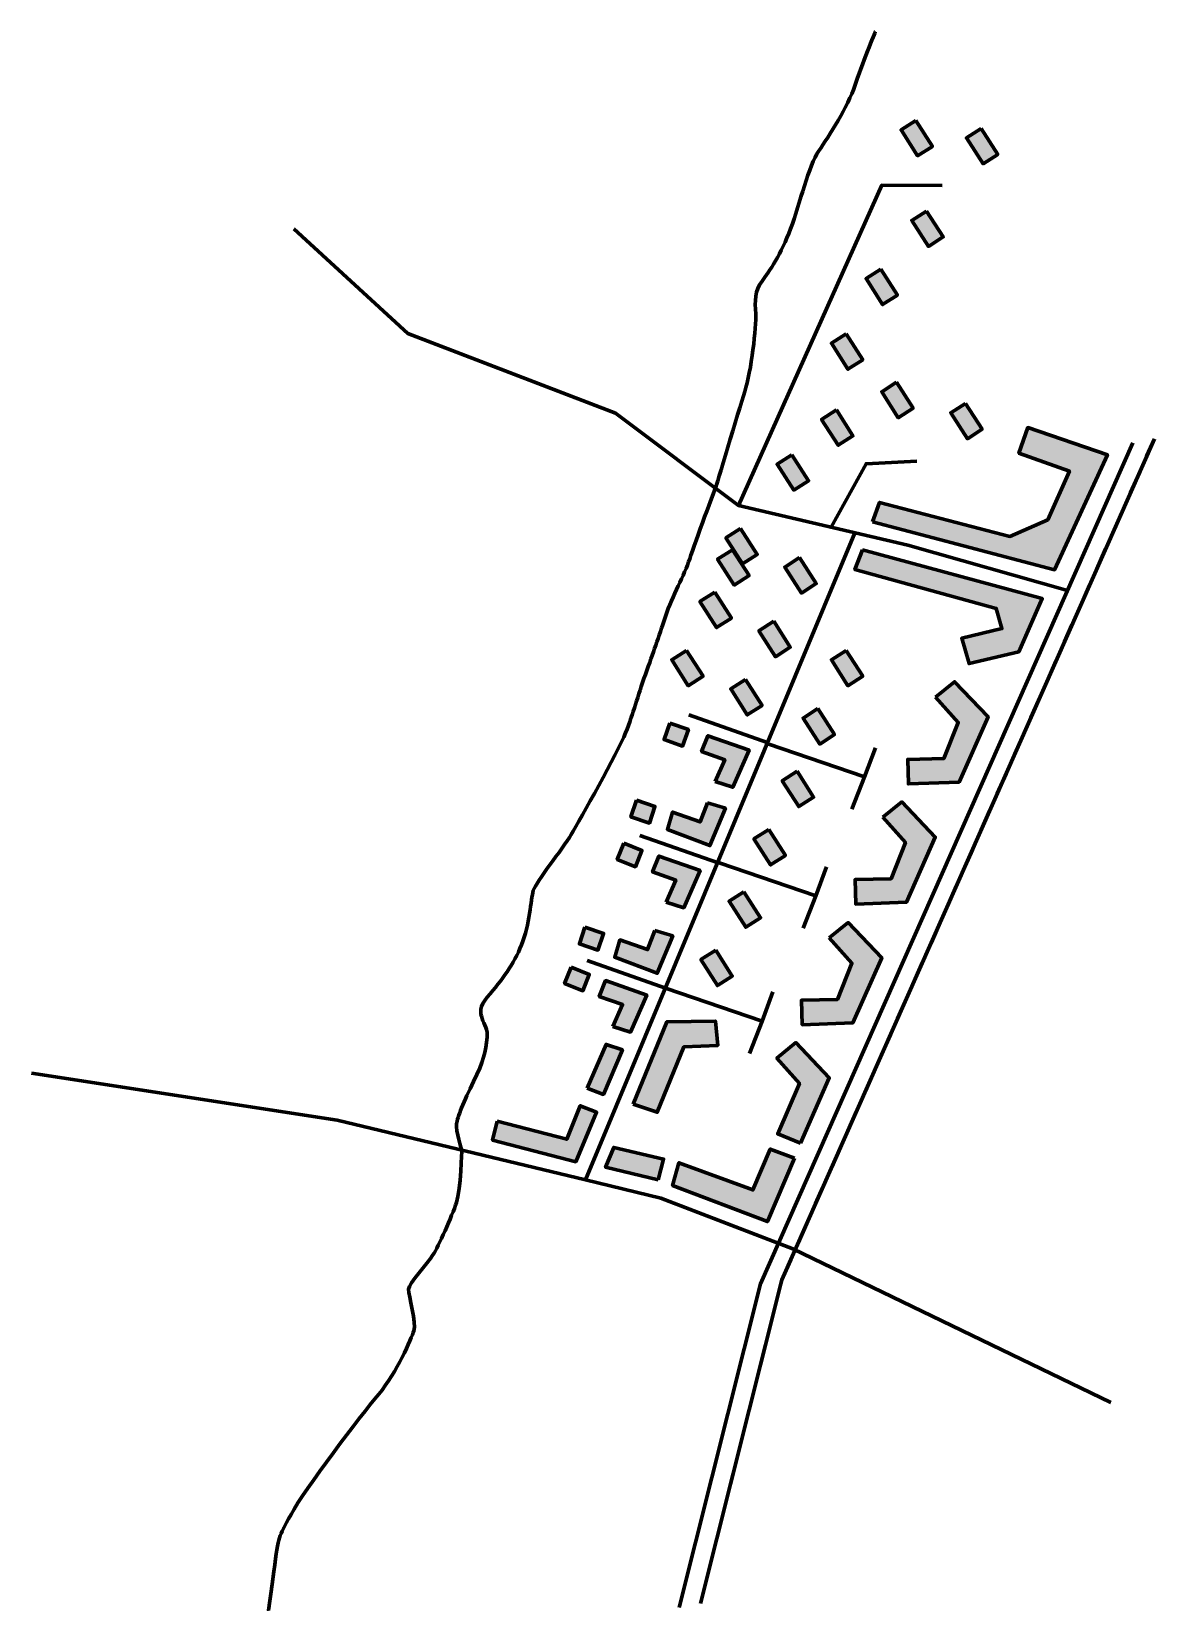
# Model space of a CAD drawing. Header units: inches. Extents: x 0 to 219, y -51 to 257.
import ezdxf

# ---------------------------------------------------------------- set-up
doc = ezdxf.new("R2010")
doc.units = ezdxf.units.IN
doc.header["$MEASUREMENT"] = 0
doc.linetypes.add('AI-Linetype-1', pattern=[23.988889, 4.233333, -3.527778, 4.233333, -4.233333, 3.527778, -4.233333])
for name, color, linetype in [('Radat', 7, 'Continuous'), ('Talot', 7, 'Continuous'), ('Tiet', 7, 'Continuous')]:
    doc.layers.add(name, color=color, linetype=linetype)

# ---------------------------------------------------------------- blocks, each defined once
blk = doc.blocks.new('block 2')
at = {"layer": 'Tiet', "color": 179, "lineweight": 211, "true_color": 0x1d1d1b}
for points in [[(144.64, 69.5), (142.52, 63.79), (123.66, 70.24)], [(140.05, 57.5), (142.52, 63.79)]]:
    blk.add_lwpolyline(points, dxfattribs=at)
blk = doc.blocks.new('block 3')
at = {"layer": 'Tiet', "color": 179, "lineweight": 211, "true_color": 0x1d1d1b}
for points in [[(155.13, 93.91), (153.01, 88.2), (134.15, 94.65)], [(150.54, 81.92), (153.01, 88.2)]]:
    blk.add_lwpolyline(points, dxfattribs=at)
blk = doc.blocks.new('block 4')
at = {"layer": 'Tiet', "color": 179, "lineweight": 211, "true_color": 0x1d1d1b}
for points in [[(164.63, 117.11), (162.51, 111.41), (143.66, 117.86)], [(160.04, 105.12), (162.51, 111.41)]]:
    blk.add_lwpolyline(points, dxfattribs=at)
blk = doc.blocks.new('block 5')
at = {"layer": 'Radat', "color": 179, "lineweight": 211, "true_color": 0x1d1d1b}
blk.add_lwpolyline([(130.54, -49.81), (146.41, 13.35), (219.08, 177.39)], dxfattribs=at)
at = {"layer": 'Radat', "color": 178, "linetype": 'AI-Linetype-1', "lineweight": 211, "true_color": 0x000000}
blk.add_lwpolyline([(130.54, -49.81), (146.41, 13.35), (219.08, 177.39)], dxfattribs=at)

msp = doc.modelspace()

# ---------------------------------------------------------------- hatches: boundary and pattern name
at = {"layer": 'Talot', "true_color": 0x1d1d1b}
h = msp.add_hatch(color=179, dxfattribs=at)
h.dxf.hatch_style = 2
h.paths.add_polyline_path([(172.54, 239.5), (175.77, 234.43), (172.88, 232.59), (169.65, 237.65)])
h = msp.add_hatch(color=179, dxfattribs=at)
h.dxf.hatch_style = 2
h.paths.add_polyline_path([(185.3, 237.94), (188.53, 232.87), (185.64, 231.03), (182.41, 236.09)])
h = msp.add_hatch(color=179, dxfattribs=at)
h.dxf.hatch_style = 2
h.paths.add_polyline_path([(174.64, 221.82), (177.87, 216.76), (174.98, 214.91), (171.75, 219.98)])
h = msp.add_hatch(color=179, dxfattribs=at)
h.dxf.hatch_style = 2
h.paths.add_polyline_path([(165.71, 210.48), (168.94, 205.41), (166.05, 203.57), (162.82, 208.63)])
h = msp.add_hatch(color=179, dxfattribs=at)
h.dxf.hatch_style = 2
h.paths.add_polyline_path([(158.94, 197.87), (162.18, 192.8), (159.29, 190.95), (156.05, 196.02)])
h = msp.add_hatch(color=179, dxfattribs=at)
h.dxf.hatch_style = 2
h.paths.add_polyline_path([(168.77, 188.4), (172, 183.33), (169.11, 181.48), (165.88, 186.55)])
h = msp.add_hatch(color=179, dxfattribs=at)
h.dxf.hatch_style = 2
h.paths.add_polyline_path([(157.03, 183.02), (160.27, 177.95), (157.38, 176.11), (154.14, 181.17)])
h = msp.add_hatch(color=179, dxfattribs=at)
h.dxf.hatch_style = 2
h.paths.add_polyline_path([(182.24, 184.3), (185.47, 179.24), (182.58, 177.39), (179.35, 182.46)])
h = msp.add_hatch(color=179, dxfattribs=at)
h.dxf.hatch_style = 2
h.paths.add_polyline_path([(164.1, 161.16), (199.59, 151.83), (209.9, 174.27), (194.38, 179.56), (192.66, 174.61), (202.5, 171.1), (198.26, 161.58), (190.85, 158.34), (165.46, 164.96)])
h = msp.add_hatch(color=179, dxfattribs=at)
h.dxf.hatch_style = 2
h.paths.add_polyline_path([(148.36, 174.28), (151.59, 169.21), (148.7, 167.37), (145.47, 172.43)])
h = msp.add_hatch(color=179, dxfattribs=at)
h.dxf.hatch_style = 2
h.paths.add_polyline_path([(138.35, 159.89), (141.59, 154.82), (138.7, 152.97), (135.46, 158.04)])
h = msp.add_hatch(color=179, dxfattribs=at)
h.dxf.hatch_style = 2
h.paths.add_polyline_path([(136.75, 155.75), (139.98, 150.69), (137.09, 148.84), (133.86, 153.91)])
h = msp.add_hatch(color=179, dxfattribs=at)
h.dxf.hatch_style = 2
h.paths.add_polyline_path([(149.86, 154.21), (153.09, 149.14), (150.2, 147.29), (146.97, 152.36)])
h = msp.add_hatch(color=179, dxfattribs=at)
h.dxf.hatch_style = 2
h.paths.add_polyline_path([(162.1, 155.75), (197.2, 146.23), (192.62, 135.82), (182.92, 133.53), (181.5, 138.47), (189.34, 140.36), (188.21, 144.29), (160.64, 151.87)])
h = msp.add_hatch(color=179, dxfattribs=at)
h.dxf.hatch_style = 2
h.paths.add_polyline_path([(133.3, 147.47), (136.54, 142.41), (133.65, 140.56), (130.41, 145.63)])
h = msp.add_hatch(color=179, dxfattribs=at)
h.dxf.hatch_style = 2
h.paths.add_polyline_path([(144.81, 141.79), (148.04, 136.73), (145.15, 134.88), (141.92, 139.95)])
h = msp.add_hatch(color=179, dxfattribs=at)
h.dxf.hatch_style = 2
h.paths.add_polyline_path([(127.79, 136.11), (131.03, 131.05), (128.14, 129.2), (124.9, 134.27)])
h = msp.add_hatch(color=179, dxfattribs=at)
h.dxf.hatch_style = 2
h.paths.add_polyline_path([(158.94, 136.11), (162.18, 131.05), (159.29, 129.2), (156.05, 134.27)])
h = msp.add_hatch(color=179, dxfattribs=at)
h.dxf.hatch_style = 2
h.paths.add_polyline_path([(139.3, 130.43), (142.53, 125.36), (139.64, 123.52), (136.41, 128.59)])
h = msp.add_hatch(color=179, dxfattribs=at)
h.dxf.hatch_style = 2
h.paths.add_polyline_path([(176.39, 127), (180.8, 122.06), (177.98, 115.01), (170.97, 114.83), (171.1, 110.07), (180.97, 110.42), (186.62, 123.12), (180.09, 130)])
h = msp.add_hatch(color=179, dxfattribs=at)
h.dxf.hatch_style = 2
h.paths.add_polyline_path([(153.43, 124.75), (156.66, 119.68), (153.77, 117.84), (150.54, 122.9)])
h = msp.add_hatch(color=179, dxfattribs=at)
h.dxf.hatch_style = 2
h.paths.add_polyline_path([(124.56, 121.93), (128.16, 120.66), (127.01, 117.43), (123.41, 118.7)])
h = msp.add_hatch(color=179, dxfattribs=at)
h.dxf.hatch_style = 2
h.paths.add_polyline_path([(133.37, 110.5), (136.81, 109.42), (139.98, 116.65), (131.96, 119.47), (130.72, 116.39), (135.26, 114.78)])
h = msp.add_hatch(color=179, dxfattribs=at)
h.dxf.hatch_style = 2
h.paths.add_polyline_path([(149.35, 112.54), (152.58, 107.47), (149.69, 105.63), (146.46, 110.69)])
h = msp.add_hatch(color=179, dxfattribs=at)
h.dxf.hatch_style = 2
h.paths.add_polyline_path([(118, 106.87), (121.63, 105.68), (120.56, 102.42), (116.93, 103.61)])
h = msp.add_hatch(color=179, dxfattribs=at)
h.dxf.hatch_style = 2
h.paths.add_polyline_path([(131.87, 106.35), (135.38, 105.32), (132.35, 98.02), (124.06, 101.17), (125.08, 104.55), (130.45, 102.66)])
h = msp.add_hatch(color=179, dxfattribs=at)
h.dxf.hatch_style = 2
h.paths.add_polyline_path([(166.1, 103.56), (170.51, 98.62), (167.69, 91.57), (160.68, 91.39), (160.81, 86.63), (170.69, 86.98), (176.33, 99.68), (169.8, 106.56)])
h = msp.add_hatch(color=179, dxfattribs=at)
h.dxf.hatch_style = 2
h.paths.add_polyline_path([(143.84, 101.17), (147.07, 96.11), (144.18, 94.26), (140.95, 99.33)])
h = msp.add_hatch(color=179, dxfattribs=at)
h.dxf.hatch_style = 2
h.paths.add_polyline_path([(115.53, 98.51), (119.08, 97.1), (117.82, 93.91), (114.27, 95.32)])
h = msp.add_hatch(color=179, dxfattribs=at)
h.dxf.hatch_style = 2
h.paths.add_polyline_path([(123.8, 87.01), (127.24, 85.92), (130.42, 93.16), (122.39, 95.98), (121.16, 92.89), (125.7, 91.29)])
h = msp.add_hatch(color=179, dxfattribs=at)
h.dxf.hatch_style = 2
h.paths.add_polyline_path([(138.99, 89.01), (142.23, 83.94), (139.34, 82.1), (136.1, 87.16)])
h = msp.add_hatch(color=179, dxfattribs=at)
h.dxf.hatch_style = 2
h.paths.add_polyline_path([(107.98, 82.1), (111.6, 80.89), (110.51, 77.64), (106.89, 78.85)])
h = msp.add_hatch(color=179, dxfattribs=at)
h.dxf.hatch_style = 2
h.paths.add_polyline_path([(121.6, 81.44), (125.11, 80.41), (122.08, 73.12), (113.79, 76.26), (114.81, 79.64), (120.18, 77.75)])
h = msp.add_hatch(color=179, dxfattribs=at)
h.dxf.hatch_style = 2
h.paths.add_polyline_path([(155.65, 80.02), (160.06, 75.08), (157.23, 68.02), (150.22, 67.85), (150.36, 63.08), (160.23, 63.44), (165.88, 76.14), (159.35, 83.02)])
h = msp.add_hatch(color=179, dxfattribs=at)
h.dxf.hatch_style = 2
h.paths.add_polyline_path([(133.48, 77.64), (136.71, 72.58), (133.82, 70.73), (130.59, 75.8)])
h = msp.add_hatch(color=179, dxfattribs=at)
h.dxf.hatch_style = 2
h.paths.add_polyline_path([(105.27, 74.32), (108.82, 72.91), (107.56, 69.72), (104, 71.13)])
h = msp.add_hatch(color=179, dxfattribs=at)
h.dxf.hatch_style = 2
h.paths.add_polyline_path([(113.42, 62.73), (116.86, 61.65), (120.03, 68.88), (112.01, 71.7), (110.77, 68.62), (115.31, 67.01)])
h = msp.add_hatch(color=179, dxfattribs=at)
h.dxf.hatch_style = 2
h.paths.add_polyline_path([(117.39, 47.59), (123.96, 63.67), (133.44, 63.79), (133.88, 59.04), (127.26, 58.76), (122.08, 46.01)])
h = msp.add_hatch(color=179, dxfattribs=at)
h.dxf.hatch_style = 2
h.paths.add_polyline_path([(108.39, 50.73), (111.57, 49.48), (115.27, 58.18), (112.1, 59.23)])
h = msp.add_hatch(color=179, dxfattribs=at)
h.dxf.hatch_style = 2
h.paths.add_polyline_path([(150, 40.01), (155.65, 52.71), (149.12, 59.59), (145.42, 56.59), (149.83, 51.65), (145.59, 41.77)])
h = msp.add_hatch(color=179, dxfattribs=at)
h.dxf.hatch_style = 2
h.paths.add_polyline_path([(90.84, 44.27), (89.96, 40.57), (106.19, 36.34), (110.24, 46.01), (107.07, 47.27), (104.42, 40.75)])
h = msp.add_hatch(color=179, dxfattribs=at)
h.dxf.hatch_style = 2
h.paths.add_polyline_path([(122.24, 32.81), (112.01, 35.28), (113.59, 39.16), (123.3, 36.87)])
h = msp.add_hatch(color=179, dxfattribs=at)
h.dxf.hatch_style = 2
h.paths.add_polyline_path([(148.85, 37.04), (143.58, 24.69), (125.06, 31.75), (126.3, 36.16), (140.76, 30.87), (144.11, 38.81)])

# ---------------------------------------------------------------- linework, layer by layer
at = {"layer": 'Talot', "color": 179, "lineweight": 211, "true_color": 0x1d1d1b}
for points in [[(172.54, 239.5), (175.77, 234.43), (172.88, 232.59), (169.65, 237.65), (172.54, 239.5)], [(185.3, 237.94), (188.53, 232.87), (185.64, 231.03), (182.41, 236.09), (185.3, 237.94)], [(174.64, 221.82), (177.87, 216.76), (174.98, 214.91), (171.75, 219.98), (174.64, 221.82)], [(165.71, 210.48), (168.94, 205.41), (166.05, 203.57), (162.82, 208.63), (165.71, 210.48)], [(158.94, 197.87), (162.18, 192.8), (159.29, 190.95), (156.05, 196.02), (158.94, 197.87)], [(168.77, 188.4), (172, 183.33), (169.11, 181.48), (165.88, 186.55), (168.77, 188.4)], [(157.03, 183.02), (160.27, 177.95), (157.38, 176.11), (154.14, 181.17), (157.03, 183.02)], [(182.24, 184.3), (185.47, 179.24), (182.58, 177.39), (179.35, 182.46), (182.24, 184.3)], [(164.1, 161.16), (199.59, 151.83), (209.9, 174.27), (194.38, 179.56), (192.66, 174.61), (202.5, 171.1), (198.26, 161.58), (190.85, 158.34), (165.46, 164.96), (164.1, 161.16)], [(148.36, 174.28), (151.59, 169.21), (148.7, 167.37), (145.47, 172.43), (148.36, 174.28)], [(156.02, 160.14), (162.82, 172.51), (172.71, 173.04)], [(138.35, 159.89), (141.59, 154.82), (138.7, 152.97), (135.46, 158.04), (138.35, 159.89)], [(136.75, 155.75), (139.98, 150.69), (137.09, 148.84), (133.86, 153.91), (136.75, 155.75)], [(149.86, 154.21), (153.09, 149.14), (150.2, 147.29), (146.97, 152.36), (149.86, 154.21)], [(162.1, 155.75), (197.2, 146.23), (192.62, 135.82), (182.92, 133.53), (181.5, 138.47), (189.34, 140.36), (188.21, 144.29), (160.64, 151.87), (162.1, 155.75)], [(133.3, 147.47), (136.54, 142.41), (133.65, 140.56), (130.41, 145.63), (133.3, 147.47)], [(144.81, 141.79), (148.04, 136.73), (145.15, 134.88), (141.92, 139.95), (144.81, 141.79)], [(127.79, 136.11), (131.03, 131.05), (128.14, 129.2), (124.9, 134.27), (127.79, 136.11)], [(158.94, 136.11), (162.18, 131.05), (159.29, 129.2), (156.05, 134.27), (158.94, 136.11)], [(139.3, 130.43), (142.53, 125.36), (139.64, 123.52), (136.41, 128.59), (139.3, 130.43)], [(176.39, 127), (180.8, 122.06), (177.98, 115.01), (170.97, 114.83), (171.1, 110.07), (180.97, 110.42), (186.62, 123.12), (180.09, 130), (176.39, 127)], [(153.43, 124.75), (156.66, 119.68), (153.77, 117.84), (150.54, 122.9), (153.43, 124.75)], [(124.56, 121.93), (128.16, 120.66), (127.01, 117.43), (123.41, 118.7), (124.56, 121.93)], [(133.37, 110.5), (136.81, 109.42), (139.98, 116.65), (131.96, 119.47), (130.72, 116.39), (135.26, 114.78), (133.37, 110.5)], [(149.35, 112.54), (152.58, 107.47), (149.69, 105.63), (146.46, 110.69), (149.35, 112.54)], [(118, 106.87), (121.63, 105.68), (120.56, 102.42), (116.93, 103.61), (118, 106.87)], [(131.87, 106.35), (135.38, 105.32), (132.35, 98.02), (124.06, 101.17), (125.08, 104.55), (130.45, 102.66), (131.87, 106.35)], [(166.1, 103.56), (170.51, 98.62), (167.69, 91.57), (160.68, 91.39), (160.81, 86.63), (170.69, 86.98), (176.33, 99.68), (169.8, 106.56), (166.1, 103.56)], [(143.84, 101.17), (147.07, 96.11), (144.18, 94.26), (140.95, 99.33), (143.84, 101.17)], [(115.53, 98.51), (119.08, 97.1), (117.82, 93.91), (114.27, 95.32), (115.53, 98.51)], [(123.8, 87.01), (127.24, 85.92), (130.42, 93.16), (122.39, 95.98), (121.16, 92.89), (125.7, 91.29), (123.8, 87.01)], [(138.99, 89.01), (142.23, 83.94), (139.34, 82.1), (136.1, 87.16), (138.99, 89.01)], [(107.98, 82.1), (111.6, 80.89), (110.51, 77.64), (106.89, 78.85), (107.98, 82.1)], [(121.6, 81.44), (125.11, 80.41), (122.08, 73.12), (113.79, 76.26), (114.81, 79.64), (120.18, 77.75), (121.6, 81.44)], [(155.65, 80.02), (160.06, 75.08), (157.23, 68.02), (150.22, 67.85), (150.36, 63.08), (160.23, 63.44), (165.88, 76.14), (159.35, 83.02), (155.65, 80.02)], [(133.48, 77.64), (136.71, 72.58), (133.82, 70.73), (130.59, 75.8), (133.48, 77.64)], [(105.27, 74.32), (108.82, 72.91), (107.56, 69.72), (104, 71.13), (105.27, 74.32)], [(113.42, 62.73), (116.86, 61.65), (120.03, 68.88), (112.01, 71.7), (110.77, 68.62), (115.31, 67.01), (113.42, 62.73)], [(117.39, 47.59), (123.96, 63.67), (133.44, 63.79), (133.88, 59.04), (127.26, 58.76), (122.08, 46.01), (117.39, 47.59)], [(108.39, 50.73), (111.57, 49.48), (115.27, 58.18), (112.1, 59.23), (108.39, 50.73)], [(150, 40.01), (155.65, 52.71), (149.12, 59.59), (145.42, 56.59), (149.83, 51.65), (145.59, 41.77), (150, 40.01)], [(90.84, 44.27), (89.96, 40.57), (106.19, 36.34), (110.24, 46.01), (107.07, 47.27), (104.42, 40.75), (90.84, 44.27)], [(122.24, 32.81), (112.01, 35.28), (113.59, 39.16), (123.3, 36.87), (122.24, 32.81)], [(148.85, 37.04), (143.58, 24.69), (125.06, 31.75), (126.3, 36.16), (140.76, 30.87), (144.11, 38.81), (148.85, 37.04)]]:
    msp.add_lwpolyline(points, dxfattribs=at)
at = {"layer": 'Tiet', "color": 179, "lineweight": 211, "true_color": 0x1d1d1b}
for points in [[(137.95, 164.39), (165.88, 226.84), (177.68, 226.78)], [(51.15, 218.37), (73.39, 197.91), (113.92, 182.39), (137.95, 164.39), (170.94, 156.63), (202.15, 147.81)], [(126.34, -50.63), (142.21, 12.53), (214.89, 176.57)], [(108.08, 32.81), (108.08, 32.81), (160.64, 159.06)], [(143.54, 118.15), (128.27, 123.52)], [(133.98, 94.65), (118.7, 100.02)], [(123.66, 70.24), (108.39, 75.61)], [(210.61, -10.58), (148.5, 19.4), (122.77, 29.28), (108.08, 32.81), (59.62, 44.45), (0, 53.62)]]:
    msp.add_lwpolyline(points, dxfattribs=at)
at = {"layer": 'Tiet', "color": 116, "lineweight": 211, "true_color": 0x038c38}
msp.add_open_spline([(46.21, -51.17), (46.21, -51.17), (46.21, -51.17), (47.27, -43.57), (48.33, -35.97), (47.98, -37.39), (50.62, -32.46), (53.27, -27.52), (64.21, -13.23), (67.73, -9), (71.26, -4.76), (74.08, 1.94), (74.61, 3.35), (75.14, 4.76), (73.55, 10.41), (73.55, 11.47), (73.55, 12.52), (77.26, 16.58), (78.32, 18.17), (79.37, 19.76), (82.02, 25.75), (82.89, 28.4), (83.75, 31.04), (83.96, 38.6), (83.96, 38.6), (83.96, 38.6), (82.73, 42.51), (82.9, 43.74), (83.08, 44.98), (84.31, 48.15), (86.25, 52.03), (88.19, 55.92), (88.55, 57.79), (88.9, 60.65), (89.25, 63.5), (85.9, 64.91), (88.9, 68.44), (91.9, 71.97), (94.02, 74.79), (95.6, 78.67), (97.19, 82.55), (97.37, 87.49), (97.9, 89.25), (98.42, 91.02), (103.54, 97.19), (105.3, 100.19), (107.07, 103.19), (114.3, 116.06), (115.89, 120.03), (117.47, 124), (118.18, 127), (119.77, 131.41), (121.36, 135.82), (122.27, 138.47), (123.66, 142.7), (125.06, 146.93), (127.35, 150.64), (128.41, 153.99), (129.47, 157.34), (133.45, 167.76), (133.45, 167.76), (133.45, 167.76), (137.92, 182.74), (139.16, 186.62), (140.41, 190.5), (141.46, 199.32), (141.29, 201.79), (141.11, 204.26), (141.11, 206.28), (142.52, 208.14), (143.93, 210), (146.27, 213.43), (148.1, 218.37), (149.93, 223.31), (151.63, 230.72), (153.6, 233.54), (155.57, 236.36), (159.35, 242.36), (160.64, 246.24), (161.92, 250.12), (164.63, 256.82), (164.63, 256.82)], degree=3, knots=[0, 0, 0, 0, 1, 1, 1, 2, 2, 2, 3, 3, 3, 4, 4, 4, 5, 5, 5, 6, 6, 6, 7, 7, 7, 8, 8, 8, 9, 9, 9, 10, 10, 10, 11, 11, 11, 12, 12, 12, 13, 13, 13, 14, 14, 14, 15, 15, 15, 16, 16, 16, 17, 17, 17, 18, 18, 18, 19, 19, 19, 20, 20, 20, 21, 21, 21, 22, 22, 22, 23, 23, 23, 24, 24, 24, 25, 25, 25, 26, 26, 26, 27, 27, 27, 27], dxfattribs=at)

# ---------------------------------------------------------------- block references
at = {"layer": 'Radat'}
msp.add_blockref('block 5', (0, 0), dxfattribs=at)
at = {"layer": 'Tiet'}
for name in ['block 4', 'block 3', 'block 2']:
    msp.add_blockref(name, (0, 0), dxfattribs=at)

doc.saveas('drawing.dxf')
